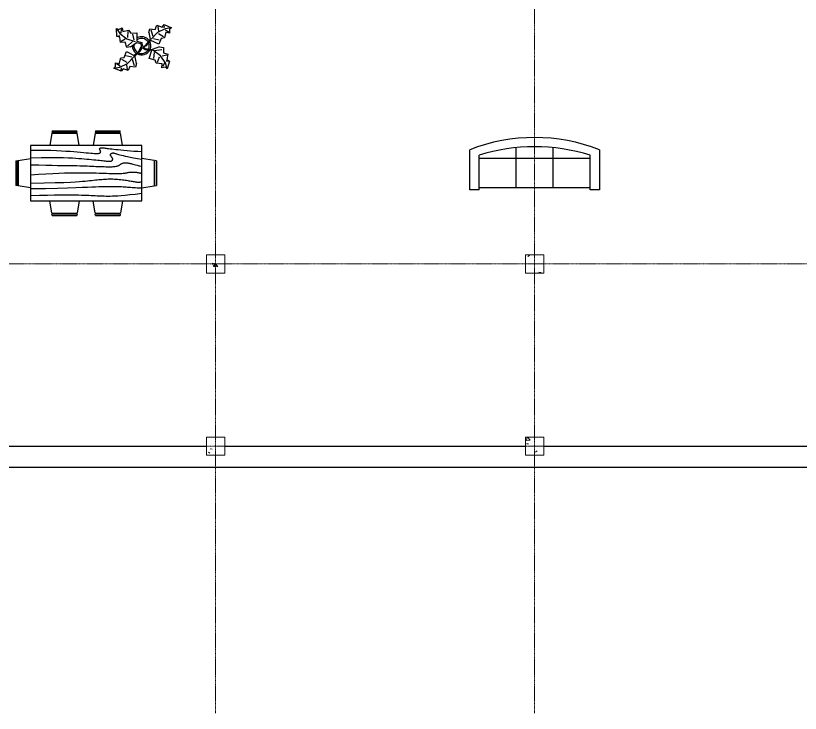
# Model space of a CAD drawing. Header units: millimetres. Extents: x -45493 to 8201, y -4031 to 23928.
# Drawn here: x -25311 to -12401, y -4031 to 7448 of the extents above; entities that cross this region are included whole.
import ezdxf

# ---------------------------------------------------------------- set-up
doc = ezdxf.new("R2010")
doc.units = ezdxf.units.MM
doc.linetypes.add('Grid Line', pattern=[22.225, 12.7, -3.175, 3.175, -3.175])
for name, color, linetype, lineweight in [('A-WALL', 113, 'Continuous', 9), ('S-COLS', 52, 'Continuous', 9), ('S-GRID', 1, 'Continuous', 9)]:
    doc.layers.add(name, color=color, linetype=linetype, lineweight=lineweight)
doc.layers.add('I-FURN', color=40, linetype='Continuous')

# ---------------------------------------------------------------- blocks, each defined once
blk = doc.blocks.new('M_Concrete-Square-Column - 300 x 300mm-V14-1st Floor Dimensioned Plan')
at = {"layer": 'S-COLS'}
h = blk.add_hatch(dxfattribs=at)
h.set_pattern_fill('FP_15', color=256, style=0, pattern_type=2)
h.set_pattern_definition([(230, (16702.4, 3364.2), (-728.737, 63.756), [76.2, -838.2]), (175, (16702.4, 3364.2), (140.97, -764.228), [60.96, -670.56]), (280.451, (16641.7, 3369.54), (-587.77, -700.467), [64.76, -712.36]), (226.184, (16702.4, 3161), (-1084.316, 168.17), [114.3, -1257.3]), (276.636, (16612.1, 3175), (-949.61, -989.71), [97.14, -1068.54]), (171.184, (16702.4, 3161), (-949.62, -989.7), [91.44, -1005.84]), (201, (16600.8, 3211.8), (-606.458, 409.06), [76.2, -838.2]), (146, (16600.8, 3211.8), (-247.208, -736.753), [60.96, -670.56]), (251.451, (16550.3, 3245.9), (-853.668, -327.685), [64.76, -712.36]), (217.5, (16702.42, 3364.22), (-12.3547, -338.22), [33.528, -628.904, 33.528, -647.192, -673.1]), (217.5, (16702.42, 3364.22), (-12.3547, -338.22), [-1343.152, 33.528, -639.572]), (187.5, (16702.42, 3364.22), (-267.279, -400.722), [33.528, -354.584, 33.528, -870.204]), (187.5, (16702.42, 3364.22), (-267.279, -400.722), [-421.64, -613.664, 33.528, -223.012]), (147.5, (16929, 3364.22), (-542.3633, 22.9153), [33.528, -220.472, 33.528, -1810.512]), (147.5, (16929, 3364.22), (-542.3633, 22.9153), [-287.528, -758.952, 33.528, -1018.032]), (137.5, (17030.6, 3364.22), (-592.517, -101.707), [33.528, -296.672, 33.528, -492.76, -746.76]), (137.5, (17030.6, 3364.22), (-592.517, -101.707), [-856.488, 33.528, -713.232])])
h.paths.add_polyline_path([(150, 150), (-150, 150), (-150, -150), (150, -150)], flags=0)
for p, q in [((150, 150), (-150, 150)), ((-150, 150), (-150, -150)), ((150, -150), (150, 150)), ((-150, -150), (150, -150))]:
    blk.add_line(p, q, dxfattribs=at)
blk = doc.blocks.new('M_Concrete-Square-Column - 300 x 300mm-V15-1st Floor Dimensioned Plan')
at = {"layer": 'S-COLS'}
h = blk.add_hatch(dxfattribs=at)
h.set_pattern_fill('FP_16', color=256, style=0, pattern_type=2)
h.set_pattern_definition([(230, (16702.4, 364.2), (-728.737, 63.756), [76.2, -838.2]), (175, (16702.4, 364.2), (140.97, -764.228), [60.96, -670.56]), (280.451, (16641.7, 369.54), (-587.77, -700.467), [64.76, -712.36]), (226.184, (16702.4, 161), (-1084.316, 168.17), [114.3, -1257.3]), (276.636, (16612.1, 175), (-949.61, -989.71), [97.14, -1068.54]), (171.184, (16702.4, 161), (-949.62, -989.7), [91.44, -1005.84]), (201, (16600.8, 211.8), (-606.458, 409.06), [76.2, -838.2]), (146, (16600.8, 211.8), (-247.21, -736.753), [60.96, -670.56]), (251.451, (16550.3, 245.9), (-853.668, -327.685), [64.76, -712.36]), (217.5, (16702.42, 364.23), (-12.3547, -338.22), [33.528, -628.904, 33.528, -647.192, -673.1]), (217.5, (16702.42, 364.23), (-12.3547, -338.22), [-1343.152, 33.528, -639.572]), (187.5, (16702.42, 364.23), (-267.279, -400.722), [33.528, -354.584, 33.528, -613.664, -256.54]), (187.5, (16702.42, 364.23), (-267.279, -400.722), [-1035.304, 33.528, -223.012]), (147.5, (16929, 364.23), (-542.3633, 22.9153), [33.528, -220.472, 33.528, -758.952, -1051.56]), (147.5, (16929, 364.23), (-542.3633, 22.9153), [-1046.48, 33.528, -1018.032]), (137.5, (17030.6, 364.23), (-592.517, -101.707), [33.528, -296.672, 33.528, -492.76, -746.76]), (137.5, (17030.6, 364.23), (-592.517, -101.707), [-856.488, 33.528, -713.232])])
h.paths.add_polyline_path([(150, 150), (-150, 150), (-150, -150), (150, -150)], flags=0)
for p, q in [((150, 150), (-150, 150)), ((-150, 150), (-150, -150)), ((150, -150), (150, 150)), ((-150, -150), (150, -150))]:
    blk.add_line(p, q, dxfattribs=at)
blk = doc.blocks.new('M_Concrete-Square-Column - 300 x 300mm-V16-1st Floor Dimensioned Plan')
at = {"layer": 'S-COLS'}
h = blk.add_hatch(dxfattribs=at)
h.set_pattern_fill('FP_17', color=256, style=0, pattern_type=2)
h.set_pattern_definition([(230, (21952.4, 3364.2), (-728.737, 63.756), [76.2, -838.2]), (175, (21952.4, 3364.2), (140.972, -764.228), [60.96, -670.56]), (280.451, (21891.7, 3369.54), (-587.77, -700.467), [64.76, -712.36]), (226.184, (21952.4, 3161), (-1084.316, 168.17), [114.3, -1257.3]), (276.636, (21862.1, 3175), (-949.61, -989.71), [97.14, -1068.54]), (171.184, (21952.4, 3161), (-949.62, -989.7), [91.44, -1005.84]), (201, (21850.8, 3211.8), (-606.458, 409.06), [76.2, -838.2]), (146, (21850.8, 3211.8), (-247.208, -736.753), [60.96, -670.56]), (251.451, (21800.3, 3245.9), (-853.668, -327.685), [64.76, -712.36]), (217.5, (21952.42, 3364.22), (-12.3547, -338.22), [33.528, -628.904, 33.528, -647.192, -673.1]), (217.5, (21952.42, 3364.22), (-12.3547, -338.22), [-1343.152, 33.528, -639.572]), (187.5, (21952.42, 3364.22), (-267.279, -400.722), [33.528, -354.584, 33.528, -870.204]), (187.5, (21952.42, 3364.22), (-267.279, -400.722), [-421.64, -613.664, 33.528, -223.012]), (147.5, (22179, 3364.22), (-542.3633, 22.9153), [33.528, -220.472, 33.528, -1810.512]), (147.5, (22179, 3364.22), (-542.3633, 22.9153), [-287.528, -758.952, 33.528, -1018.032]), (137.5, (22280.6, 3364.22), (-592.517, -101.707), [33.528, -296.672, 33.528, -492.76, -746.76]), (137.5, (22280.6, 3364.22), (-592.517, -101.707), [-856.488, 33.528, -713.232])])
h.paths.add_polyline_path([(150, 150), (-150, 150), (-150, -150), (150, -150)], flags=0)
for p, q in [((150, 150), (-150, 150)), ((-150, 150), (-150, -150)), ((150, -150), (150, 150)), ((-150, -150), (150, -150))]:
    blk.add_line(p, q, dxfattribs=at)
blk = doc.blocks.new('M_Concrete-Square-Column - 300 x 300mm-V17-1st Floor Dimensioned Plan')
at = {"layer": 'S-COLS'}
h = blk.add_hatch(dxfattribs=at)
h.set_pattern_fill('FP_18', color=256, style=0, pattern_type=2)
h.set_pattern_definition([(230, (21952.4, 364.2), (-728.737, 63.756), [76.2, -838.2]), (175, (21952.4, 364.2), (140.972, -764.228), [60.96, -670.56]), (280.451, (21891.7, 369.54), (-587.77, -700.467), [64.76, -712.36]), (226.184, (21952.4, 161), (-1084.316, 168.17), [114.3, -1257.3]), (276.636, (21862.1, 175), (-949.61, -989.71), [97.14, -1068.54]), (171.184, (21952.4, 161), (-949.62, -989.7), [91.44, -1005.84]), (201, (21850.8, 211.8), (-606.458, 409.06), [76.2, -838.2]), (146, (21850.8, 211.8), (-247.208, -736.753), [60.96, -670.56]), (251.451, (21800.3, 245.9), (-853.668, -327.685), [64.76, -712.36]), (217.5, (21952.42, 364.23), (-12.3547, -338.22), [33.528, -628.904, 33.528, -647.192, -673.1]), (217.5, (21952.42, 364.23), (-12.3547, -338.22), [-1343.152, 33.528, -639.572]), (187.5, (21952.42, 364.23), (-267.279, -400.722), [33.528, -354.584, 33.528, -613.664, -256.54]), (187.5, (21952.42, 364.23), (-267.279, -400.722), [-1035.304, 33.528, -223.012]), (147.5, (22179, 364.23), (-542.3633, 22.9153), [33.528, -220.472, 33.528, -758.952, -1051.56]), (147.5, (22179, 364.23), (-542.3633, 22.9153), [-1046.48, 33.528, -1018.032]), (137.5, (22280.6, 364.23), (-592.517, -101.707), [33.528, -296.672, 33.528, -492.76, -746.76]), (137.5, (22280.6, 364.23), (-592.517, -101.707), [-856.488, 33.528, -713.232])])
h.paths.add_polyline_path([(150, 150), (-150, 150), (-150, -150), (150, -150)], flags=0)
for p, q in [((150, 150), (-150, 150)), ((-150, 150), (-150, -150)), ((150, -150), (150, 150)), ((-150, -150), (150, -150))]:
    blk.add_line(p, q, dxfattribs=at)
blk = doc.blocks.new('Dining Set - 36 x 72 in.')
at = {"linetype": 'Continuous'}
for p, q in [((-22.2343, 26.00059), (-23.4847, 17.99762)), ((-22.2304, 26), (-5.7608, 26)), ((-22, 27.5), (-22.1562, 26.50042)), ((-5.8416, 26.5), (-22.1534, 26.5)), ((-22, 27.5), (-6, 27.5)), ((-5.8437, 26.49966), (-6, 27.5)), ((-4.5152, 17.99762), (-5.7655, 25.99926)), ((5.7657, 26.00059), (4.5153, 17.99762)), ((5.7696, 26), (22.2392, 26)), ((6, 27.5), (5.8438, 26.50042)), ((22.1584, 26.5), (5.8466, 26.5)), ((6, 27.5), (22, 27.5)), ((22.1563, 26.49966), (22, 27.5)), ((23.4848, 17.99762), (22.2345, 25.99926)), ((36, 18), (-36, 18)), ((-36, 18), (-36, -18)), ((36, -18), (36, 18)), ((-45.5, 8), (-44.5004, 8.15617)), ((-45.5, 8), (-45.5, -8)), ((-44.5, -8.15843), (-44.5, 8.15338)), ((-44.0006, 8.23428), (-35.9976, 9.48474)), ((-44, 8.23041), (-44, -8.23915)), ((44.0006, 8.23428), (35.9976, 9.48474)), ((44, 8.23041), (44, -8.23915)), ((44.5, -8.15843), (44.5, 8.15338)), ((45.5, 8), (44.5005, 8.15617)), ((45.5, 8), (45.5, -8)), ((-44.4997, -8.15631), (-45.5, -8)), ((-35.9976, -9.48476), (-43.9993, -8.2345)), ((35.9976, -9.48476), (43.9993, -8.2345)), ((44.4997, -8.15631), (45.5, -8)), ((-36, -18), (36, -18)), ((-22.2343, -26.0006), (-23.4847, -17.99762)), ((-4.5152, -17.99762), (-5.7655, -25.99928)), ((5.7657, -26.0006), (4.5153, -17.99762)), ((23.4848, -17.99762), (22.2345, -25.99928)), ((-22.2304, -26), (-5.7608, -26)), ((-22, -27.5), (-22.1562, -26.50044)), ((-5.8416, -26.5), (-22.1534, -26.5)), ((-22, -27.5), (-6, -27.5)), ((-5.8437, -26.49967), (-6, -27.5)), ((5.7696, -26), (22.2392, -26)), ((6, -27.5), (5.8438, -26.50044)), ((22.1584, -26.5), (5.8466, -26.5)), ((6, -27.5), (22, -27.5)), ((22.1563, -26.49967), (22, -27.5))]:
    blk.add_line(p, q, dxfattribs=at)
for points in [[(-36, 15), (-31.1772, 14.97754), (-26.8079, 14.91406), (-22.8538, 14.81543), (-19.276, 14.6875), (-16.0362, 14.53613), (-13.0957, 14.36718), (-10.4159, 14.18652), (-7.9583, 14), (-5.6904, 13.81315), (-3.6035, 13.63021), (-1.6954, 13.45508), (0.0365, 13.29166), (1.5945, 13.14388), (2.9811, 13.01562), (4.1988, 12.9108), (5.25, 12.83333), (6.1393, 12.78613), (6.8802, 12.76823), (7.4883, 12.77767), (7.9792, 12.8125), (8.3685, 12.87077), (8.6719, 12.95052), (8.9049, 13.0498), (9.0833, 13.16666), (9.2205, 13.29899), (9.3216, 13.44401), (9.3895, 13.59879), (9.4271, 13.76041), (9.4373, 13.92594), (9.4232, 14.09245), (9.3875, 14.257), (9.3333, 14.41666), (9.2638, 14.56917), (9.1836, 14.71484), (9.0975, 14.85465), (9.0104, 14.98958), (8.9272, 15.1206), (8.8529, 15.2487), (8.7922, 15.37483), (8.75, 15.5), (8.7305, 15.62467), (8.7344, 15.74739), (8.7617, 15.86621), (8.8125, 15.97916), (8.8867, 16.08431), (8.9844, 16.17968), (9.1055, 16.26334), (9.25, 16.33333), (9.4189, 16.38802), (9.6172, 16.42708), (9.8506, 16.45052), (10.125, 16.45833), (10.4463, 16.45052), (10.8203, 16.42708), (11.2529, 16.38802), (11.75, 16.33333), (12.3184, 16.26318), (12.9694, 16.17838), (13.7151, 16.07991), (14.5677, 15.96875), (15.5395, 15.84586), (16.6426, 15.71224), (17.8893, 15.56884), (19.2917, 15.41666), (20.859, 15.25667), (22.5879, 15.08984), (24.4721, 14.91715), (26.5052, 14.73958), (28.6809, 14.5581), (30.9929, 14.3737), (33.4347, 14.18733), (36, 14)], [(-36, 10), (-28.9766, 10.14274), (-23.1725, 10.20442), (-18.4241, 10.19775), (-14.5677, 10.13541), (-11.4399, 10.03011), (-8.877, 9.89453), (-6.7154, 9.74137), (-4.7917, 9.58333), (-2.9698, 9.43082), (-1.2246, 9.28515), (0.4415, 9.14534), (2.026, 9.01041), (3.5266, 8.87939), (4.9408, 8.7513), (6.266, 8.62516), (7.5, 8.5), (8.6411, 8.37549), (9.6914, 8.2539), (10.6538, 8.13818), (11.5312, 8.03125), (12.3267, 7.93603), (13.043, 7.85547), (13.6831, 7.79248), (14.25, 7.75), (14.7471, 7.7303), (15.1797, 7.73307), (15.5537, 7.75732), (15.875, 7.80208), (16.1494, 7.86637), (16.3828, 7.94922), (16.5811, 8.04964), (16.75, 8.16666), (16.8944, 8.29915), (17.0143, 8.44531), (17.1089, 8.60319), (17.1771, 8.77083), (17.218, 8.94629), (17.2305, 9.1276), (17.2137, 9.31282), (17.1667, 9.5), (17.0895, 9.6875), (16.987, 9.875), (16.8649, 10.0625), (16.7292, 10.25), (16.5856, 10.4375), (16.4401, 10.625), (16.2985, 10.8125), (16.1667, 11), (16.05, 11.18733), (15.9518, 11.3737), (15.8752, 11.5581), (15.8229, 11.73958), (15.798, 11.91715), (15.8034, 12.08984), (15.842, 12.25667), (15.9167, 12.41666), (16.0295, 12.56836), (16.1784, 12.70833), (16.3605, 12.83268), (16.5729, 12.9375), (16.8127, 13.01888), (17.0768, 13.07291), (17.3625, 13.0957), (17.6667, 13.08333), (17.9894, 13.03312), (18.3418, 12.94726), (18.7382, 12.82918), (19.1927, 12.68229), (19.7195, 12.51001), (20.3327, 12.31575), (21.0465, 12.10294), (21.875, 11.875), (22.8357, 11.63354), (23.959, 11.37304), (25.2786, 11.08618), (26.8282, 10.76562), (28.6414, 10.40405), (30.752, 9.99414), (33.1936, 9.52856), (36, 9)], [(-36, 5.5), (-30.7157, 5.3348), (-26.069, 5.20963), (-21.9946, 5.11767), (-18.4271, 5.05208), (-15.3009, 5.00602), (-12.5508, 4.97265), (-10.1112, 4.94515), (-7.9167, 4.91666), (-5.909, 4.88167), (-4.0586, 4.83984), (-2.3429, 4.79215), (-0.7396, 4.73958), (0.7739, 4.6831), (2.22, 4.6237), (3.6213, 4.56233), (5, 4.5), (6.373, 4.43782), (7.7344, 4.3776), (9.0723, 4.32129), (10.375, 4.27083), (11.6309, 4.22819), (12.8281, 4.19531), (13.9551, 4.17415), (15, 4.16666), (15.954, 4.17448), (16.819, 4.19791), (17.6001, 4.23698), (18.3021, 4.29166), (18.9299, 4.36198), (19.4883, 4.44791), (19.9823, 4.54948), (20.4167, 4.66666), (20.7969, 4.79899), (21.1302, 4.94401), (21.4245, 5.09879), (21.6875, 5.26041), (21.9271, 5.42594), (22.1511, 5.59245), (22.3672, 5.757), (22.5834, 5.91666), (22.8065, 6.06868), (23.0404, 6.21093), (23.2879, 6.34147), (23.5521, 6.45833), (23.8358, 6.55957), (24.142, 6.64323), (24.4735, 6.70735), (24.8334, 6.75), (25.2235, 6.76969), (25.642, 6.76692), (26.0858, 6.74267), (26.5521, 6.69791), (27.0379, 6.63362), (27.5404, 6.55078), (28.0565, 6.45036), (28.5834, 6.33333), (29.1242, 6.19987), (29.7071, 6.04687), (30.3661, 5.87044), (31.1354, 5.66666), (32.0493, 5.43164), (33.142, 5.16146), (34.4475, 4.85221), (36, 4.5)], [(-36, -1), (-30.7915, -0.6591), (-26.0195, -0.38216), (-21.6519, -0.16284), (-17.6563, 0.00521), (-14.0005, 0.12833), (-10.6523, 0.21289), (-7.5796, 0.26522), (-4.75, 0.29166), (-2.134, 0.29793), (0.2878, 0.28711), (2.5317, 0.26163), (4.6146, 0.22396), (6.5529, 0.17651), (8.3633, 0.12174), (10.0623, 0.06209), (11.6667, 0), (13.1899, -0.06201), (14.6341, -0.1211), (15.9982, -0.17432), (17.2813, -0.21875), (18.4823, -0.25147), (19.6003, -0.26953), (20.6343, -0.27002), (21.5834, -0.25), (22.4481, -0.20768), (23.2357, -0.14584), (23.9549, -0.06836), (24.6146, 0.02083), (25.2235, 0.11784), (25.7904, 0.21875), (26.3241, 0.31966), (26.8334, 0.41666), (27.3265, 0.50618), (27.8099, 0.58593), (28.2894, 0.65397), (28.7709, 0.70833), (29.2601, 0.74707), (29.763, 0.76823), (30.2855, 0.76985), (30.8334, 0.75), (31.4088, 0.70784), (31.9994, 0.64713), (32.589, 0.57275), (33.1615, 0.48958), (33.7008, 0.4025), (34.1908, 0.3164), (34.6153, 0.23616), (34.9584, 0.16666), (35.2099, 0.11165), (35.3848, 0.07031), (35.504, 0.04069), (35.5886, 0.02083), (35.6594, 0.00879), (35.7377, 0.0026), (35.8442, 0.00032), (36, 0)], [(-36, -6.5), (-27.1843, -6.31267), (-20.084, -6.1263), (-14.469, -5.9419), (-10.1094, -5.76042), (-6.7752, -5.58285), (-4.2363, -5.41016), (-2.2629, -5.24333), (-0.625, -5.08334), (0.8708, -4.93099), (2.2715, -4.78646), (3.5872, -4.64974), (4.8281, -4.52084), (6.0046, -4.39974), (7.127, -4.28646), (8.2053, -4.18099), (9.25, -4.08334), (10.2705, -3.99382), (11.2734, -3.91407), (12.2647, -3.84603), (13.25, -3.79167), (14.2354, -3.75293), (15.2266, -3.73177), (16.2295, -3.73015), (17.25, -3.75), (18.2912, -3.79248), (19.3451, -3.85547), (20.4009, -3.93604), (21.4479, -4.03125), (22.4754, -4.13819), (23.4727, -4.25391), (24.4289, -4.37549), (25.3334, -4.5), (26.1785, -4.62492), (26.9694, -4.74935), (27.7145, -4.87281), (28.4219, -4.99479), (29.1, -5.11483), (29.7572, -5.23242), (30.4016, -5.34709), (31.0417, -5.45834), (31.6837, -5.56437), (32.3262, -5.65821), (32.9658, -5.73153), (33.599, -5.77604), (34.2224, -5.78345), (34.8327, -5.74545), (35.4264, -5.65373), (36, -5.5)], [(-36, -10), (-26.4022, -9.81299), (-18.4675, -9.62891), (-11.9839, -9.45069), (-6.7396, -9.28125), (-2.5226, -9.12354), (0.8789, -8.98047), (3.6769, -8.85498), (6.0833, -8.75), (8.2767, -8.66765), (10.3021, -8.60677), (12.1712, -8.56543), (13.8958, -8.54167), (15.4876, -8.53353), (16.9583, -8.53907), (18.3197, -8.55632), (19.5834, -8.58334), (20.7616, -8.61841), (21.8685, -8.66081), (22.9188, -8.71004), (23.9271, -8.76563), (24.9081, -8.82707), (25.8763, -8.89388), (26.8465, -8.96558), (27.8334, -9.04167), (28.8474, -9.12118), (29.8828, -9.20117), (30.93, -9.27824), (31.9792, -9.34896), (33.0205, -9.40991), (34.0443, -9.45768), (35.0407, -9.48885), (36, -9.5)], [(-36, -14.5), (-30.0881, -14.33513), (-25.0332, -14.21224), (-20.7312, -14.12647), (-17.0781, -14.07292), (-13.97, -14.04671), (-11.3027, -14.04297), (-8.9724, -14.05681), (-6.875, -14.08334), (-4.9224, -14.11833), (-3.0905, -14.16016), (-1.3709, -14.20785), (0.2448, -14.26042), (1.7647, -14.3169), (3.1973, -14.3763), (4.5507, -14.43767), (5.8333, -14.5), (7.0554, -14.5621), (8.235, -14.62175), (9.3922, -14.67652), (10.5469, -14.72396), (11.7192, -14.76164), (12.929, -14.78711), (14.1965, -14.79794), (15.5417, -14.79167), (16.9933, -14.76424), (18.6152, -14.70508), (20.4804, -14.60197), (22.6615, -14.44271), (25.2312, -14.21509), (28.2624, -13.9069), (31.8277, -13.50594), (36, -13)]]:
    blk.add_lwpolyline(points, dxfattribs=at)
blk = doc.blocks.new('Sofa - Roundback 7 ft.')
at = {"linetype": 'Continuous'}
for p, q in [((-12.00002, -32.4421), (-12.00003, -6.5971)), ((11.99997, -32.4421), (11.99998, -6.5971)), ((-36.000027, -34), (-36.000027, -11.4696)), ((-35.999844, -13.3819), (35.9998, -13.3819)), ((35.99998, -34), (35.99998, -11.4696)), ((-36.000027, -32.4421), (35.99998, -32.4421))]:
    blk.add_line(p, q, dxfattribs=at)
for points in [[(-36.000027, -34), (-42.000027, -34), (-42.000027, -8)], [(41.99998, -8), (41.99998, -34), (35.99998, -34)]]:
    blk.add_lwpolyline(points, dxfattribs=at)
for centre, radius, start, end in [((0, -114.25), 114.25, 68.43141, 111.5686), ((-0.00001, -127.1968), 121.1968, 72.72033, 107.2797)]:
    blk.add_arc(centre, radius, start, end, dxfattribs=at)
blk = doc.blocks.new('Plant - Rubber or Philodendron')
at = {"linetype": 'Continuous'}
for p, q in [((-16.2005, 11.4774), (-13.9899, 8.1064)), ((-16.2005, 11.4774), (-14.8639, 10.7964)), ((-16.0159, 6.3329), (-16.2005, 11.4774)), ((-14.8639, 10.7964), (-12.6195, 11.8975)), ((-13.3174, 8.325), (-13.0735, 11.0065)), ((-12.6195, 11.8975), (-12.1909, 9.4345)), ((-12.1909, 9.4345), (-8.3829, 10.3)), ((-8.3829, 10.3), (-7.0549, 8.501)), ((4.6914, 8.8812), (5.3859, 11.2828)), ((5.3859, 11.2828), (8.8871, 10.7908)), ((5.9878, 10.4842), (7.1971, 6.3869)), ((8.8871, 10.7908), (9.9809, 13.4933)), ((9.9809, 13.4933), (13.3837, 12.301)), ((15.3859, 11.3055), (10.3916, 8.7942)), ((10.5828, 12.6946), (10.8893, 9.7953)), ((13.3837, 12.301), (14.68, 13.9039)), ((14.5816, 13.2037), (14.3848, 11.8033)), ((14.68, 13.9039), (19.3848, 11.8146)), ((15.2875, 10.6053), (17.5907, 9.2105)), ((19.3848, 11.8146), (15.3859, 11.3055)), ((19.3848, 11.8146), (18.1868, 10.9119)), ((18.1868, 10.9119), (18.1925, 8.4119)), ((-14.0069, 5.8704), (-16.0159, 6.3329)), ((-15.3434, 6.5514), (-13.9984, 6.9884)), ((-13.5868, 2.2894), (-14.0069, 5.8704)), ((-13.9899, 8.1064), (-9.5434, 4.7185)), ((-8.8369, 9.409), (-9.0894, 5.6095)), ((-7.0549, 8.501), (-3.0284, 8.6941)), ((-4.8529, 4.012), (-5.7184, 7.82)), ((-3.0284, 8.6941), (-3.0709, 3.1041)), ((4.6914, 8.8812), (5.5014, 4.4831)), ((10.3916, 8.7942), (6.2847, 4.4028)), ((14.2977, 6.1031), (10.9934, 7.9956)), ((14.8995, 5.3044), (12.7005, 4.8994)), ((15.7909, 9.1065), (14.8995, 5.3044)), ((18.1925, 8.4119), (15.7909, 9.1065)), ((-10.6784, 2.491), (-13.5868, 2.2894)), ((-13.1329, 3.1804), (-10.6614, 4.727)), ((-9.5858, -0.8715), (-10.6784, 2.491)), ((-9.5434, 4.7185), (-4.1917, 2.9888)), ((-9.1318, 0.0195), (-5.9793, 2.9025)), ((-7.1228, -0.443), (-3.5248, 2.2131)), ((-3.5248, 2.2131), (-3.3011, 2.4355)), ((-3.3011, 2.4355), (-0.5306, 1.7947)), ((-3.0709, 3.1041), (0.0797, 2.3163)), ((-0.5306, 1.7947), (-0.2255, -0.5527)), ((-0.5306, 1.7947), (-0.5306, 1.7947)), ((0.0797, 2.3163), (0.4866, -0.031)), ((0.4866, -0.031), (2.1141, 0.2298)), ((2.1141, 0.2298), (5.4346, 3.9146)), ((6.1032, 3.6844), (2.8262, -0.031)), ((5.4346, 3.9146), (5.5014, 4.4831)), ((11.1089, 1.1958), (6.1032, 3.6844)), ((7.7005, 4.8881), (11.5025, 3.9967)), ((12.7005, 4.8994), (11.1089, 1.1958)), ((-11.3237, -7.2629), (-9.7321, -3.5593)), ((-9.7321, -3.5593), (-4.7264, -6.0479)), ((-7.1228, -0.443), (-9.5858, -0.8715)), ((-2.019, -3.6148), (-4.7264, -6.0479)), ((-4.0579, -6.2781), (-0.9375, -3.1608)), ((-2.019, -3.6148), (-0.2255, -0.5527)), ((-0.9375, -3.1608), (0.5883, -0.8135)), ((0.5883, -0.8135), (2.2447, -2.0916)), ((2.8262, -0.031), (1.3003, -0.5527)), ((1.3003, -0.5527), (2.4193, -1.4655)), ((2.2447, -2.0916), (6.7108, -2.6626)), ((2.4193, -1.4655), (6.895, -2.1175)), ((4.943, -7.9659), (6.7108, -2.6626)), ((11.6605, -0.5413), (6.895, -2.1175)), ((12.3677, -6.1981), (7.219, -2.6772)), ((8.125, -4.0768), (7.7715, -7.9659)), ((8.3544, -2.7453), (13.1973, -2.1704)), ((11.6605, -0.5413), (14.1354, -0.8948)), ((14.1354, -0.8948), (14.1354, -4.4304)), ((14.1354, -4.4304), (16.9638, -5.1375)), ((-14.4141, -11.4699), (-13.5228, -7.6679)), ((-13.5228, -7.6679), (-11.3237, -7.2629)), ((-12.921, -8.4665), (-9.6166, -10.359)), ((-6.3237, -7.2516), (-10.1257, -6.3602)), ((-9.0148, -11.1577), (-4.9047, -6.8122)), ((-4.611, -12.8477), (-5.8203, -8.7504)), ((-4.1246, -6.8466), (-4.0579, -6.2781)), ((-3.3146, -11.2447), (-4.1246, -6.8466)), ((8.8321, -9.0266), (4.943, -7.9659)), ((9.5392, -11.1479), (8.8321, -9.0266)), ((10.2463, -10.4408), (11.6605, -6.9053)), ((15.5496, -10.7943), (12.3677, -6.1981)), ((16.2567, -5.8446), (13.4283, -6.5517)), ((17.3174, -9.7337), (15.9032, -9.7337)), ((16.9638, -5.1375), (16.2567, -8.673)), ((16.2567, -8.673), (18.0245, -9.7337)), ((18.0245, -9.7337), (16.6103, -14.6834)), ((-18.008, -14.1781), (-16.8101, -13.2754)), ((-18.008, -14.1781), (-14.0091, -13.669)), ((-13.3032, -16.2674), (-18.008, -14.1781)), ((-16.8157, -10.7754), (-14.4141, -11.4699)), ((-16.8101, -13.2754), (-16.8157, -10.7754)), ((-13.9107, -12.9688), (-16.2139, -11.574)), ((-14.0091, -13.669), (-9.0148, -11.1577)), ((-12.0069, -14.6645), (-13.3032, -16.2674)), ((-13.2048, -15.5672), (-13.008, -14.1668)), ((-8.6042, -15.8568), (-12.0069, -14.6645)), ((-9.206, -15.0581), (-9.5126, -12.1588)), ((-7.5103, -13.1543), (-8.6042, -15.8568)), ((-4.0092, -13.6463), (-7.5103, -13.1543)), ((-3.3146, -11.2447), (-4.0092, -13.6463)), ((13.4283, -11.5015), (9.5392, -11.1479)), ((13.0748, -13.9763), (13.4283, -11.5015)), ((15.5496, -13.6228), (13.0748, -13.9763)), ((14.8425, -10.7943), (13.7819, -13.2692)), ((16.6103, -14.6834), (15.5496, -10.7943)), ((16.6103, -14.6834), (15.5496, -13.6228))]:
    blk.add_line(p, q, dxfattribs=at)
for centre, radius, start, end in [((0, 0), 6.1275, 34.37569, 120.1028), ((0.0308, 0.1664), 6, 178.6147, 235.1169), ((0.0308, 0.1664), 5, 168.1647, 238.6725), ((-0.0601, -0.2075), 5.2461, 33.82192, 124.9414), ((-0.2664, 0.1682), 5.2775, 338.4094, 20.03007), ((-0.098, 0.1364), 6.1288, 341.2017, 26.09184), ((-0.0234, 0.3825), 6.1492, 242.5812, 331.2714), ((-0.1102, 0.4886), 5.2883, 247.3711, 327.472)]:
    blk.add_arc(centre, radius, start, end, dxfattribs=at)

msp = doc.modelspace()

# ---------------------------------------------------------------- linework, layer by layer
at = {"layer": 'A-WALL', "lineweight": 25}
for p, q in [((-27122.3, 364.2), (-22172.3, 364.2)), ((-21872.3, 364.2), (-16922.3, 364.2)), ((-16622.3, 364.2), (-11672.3, 364.2)), ((-10872.3, 11.8), (-41172.8, 11.8))]:
    msp.add_line(p, q, dxfattribs=at)
at = {"layer": 'S-GRID', "linetype": 'Grid Line'}
for p, q in [((-22022.3, -4031.1), (-22022.3, 19281.6)), ((-16772.3, -4031.1), (-16772.3, 19281.6)), ((-45492.8, 3364.2), (6901.3, 3364.2)), ((-45492.8, 364.2), (6901.3, 364.2))]:
    msp.add_line(p, q, dxfattribs=at)

# ---------------------------------------------------------------- block references
at = {"layer": 'I-FURN', "xscale": 25.4, "yscale": 25.4, "zscale": 25.4}
for name, p in [('Plant - Rubber or Philodendron', (-23239.7, 6947.6)), ('Dining Set - 36 x 72 in.', (-24152.3, 4856.7)), ('Sofa - Roundback 7 ft.', (-16772.3, 5443.9))]:
    msp.add_blockref(name, p, dxfattribs=at)
at = {"layer": 'S-COLS', "xscale": -1, "rotation": 180}
for name, p in [('M_Concrete-Square-Column - 300 x 300mm-V16-1st Floor Dimensioned Plan', (-22022.3, 3364.2)), ('M_Concrete-Square-Column - 300 x 300mm-V14-1st Floor Dimensioned Plan', (-16772.3, 3364.2)), ('M_Concrete-Square-Column - 300 x 300mm-V17-1st Floor Dimensioned Plan', (-22022.3, 364.2)), ('M_Concrete-Square-Column - 300 x 300mm-V15-1st Floor Dimensioned Plan', (-16772.3, 364.2))]:
    msp.add_blockref(name, p, dxfattribs=at)

doc.saveas('drawing.dxf')
